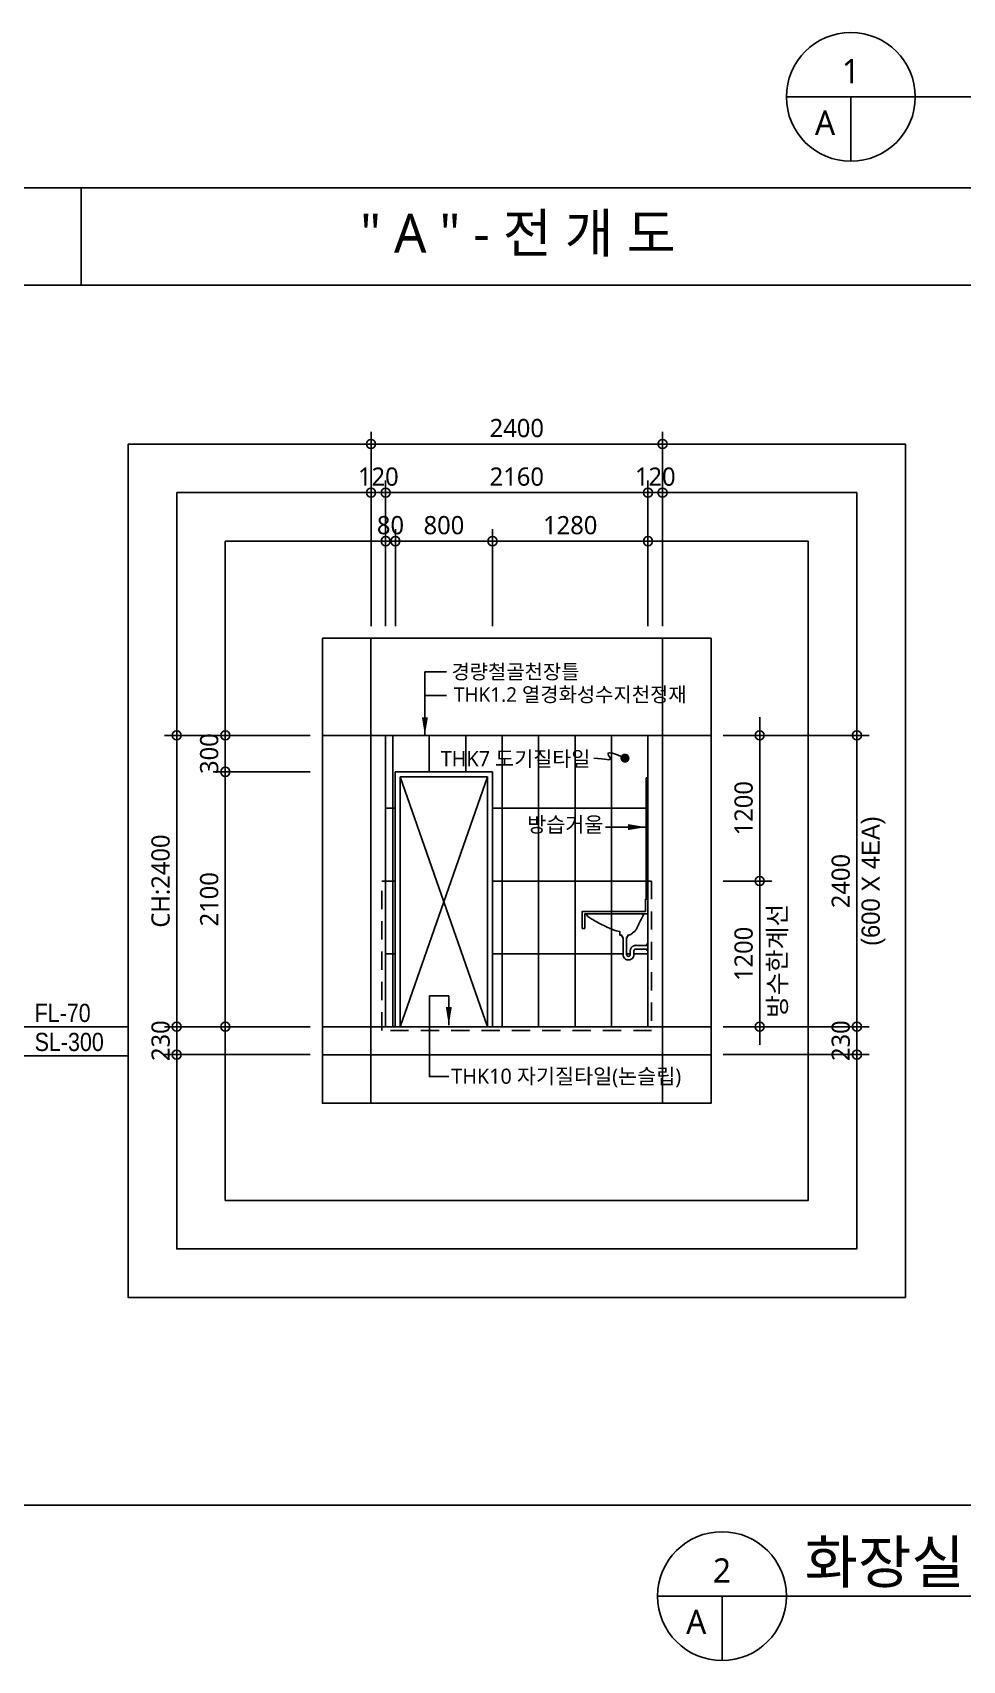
# Model space of a CAD drawing. Header units: millimetres. Extents: x 184384 to 428726, y 73696 to 101396.
# Drawn here: x 399144 to 406800, y 73916 to 87326 of the extents above; entities that cross this region are included whole.
import ezdxf
from ezdxf.enums import TextEntityAlignment as Align

# ---------------------------------------------------------------- set-up
doc = ezdxf.new("R2010")
doc.units = ezdxf.units.MM
doc.header["$LTSCALE"] = 100
doc.header["$MEASUREMENT"] = 0
doc.header["$PDSIZE"] = -10
doc.linetypes.add('HID', pattern=[2.5, 1.5, -1])
doc.linetypes.add('HIDDEN2', pattern=[0.1875, 0.125, -0.0625])
doc.layers.get('0').update_dxf_attribs({"linetype": 'CONTINUOUS'})
doc.layers.get('DEFPOINTS').update_dxf_attribs({"color": 171, "linetype": 'CONTINUOUS'})
for name, color, linetype in [('A-CEN', 1, 'CONTINUOUS'), ('A-DETL-DET1', 6, 'CONTINUOUS'), ('A-DIMS', 7, 'CONTINUOUS'), ('A-DOWIN', 4, 'CONTINUOUS'), ('A-FIN2', 8, 'CONTINUOUS'), ('A-FURN', 237, 'CONTINUOUS'), ('A-HAT2', 8, 'CONTINUOUS'), ('A-HID', 8, 'HIDDEN2'), ('A-SYMB', 6, 'CONTINUOUS'), ('A-TEX3', 237, 'CONTINUOUS'), ('A-WALL2', 3, 'CONTINUOUS'), ('AA-FIN-LINE', 6, 'CONTINUOUS'), ('AA-TEXT', 7, 'CONTINUOUS'), ('LED', 7, 'CONTINUOUS'), ('NDIM', 7, 'CONTINUOUS'), ('SYM', 7, 'CONTINUOUS'), ('TEXT', 3, 'CONTINUOUS'), ('TEXT(MIN)', 7, 'CONTINUOUS'), ('TEXT(노트)', 7, 'CONTINUOUS')]:
    doc.layers.add(name, color=color, linetype=linetype)
doc.styles.add('CGS', font='cgse', dxfattribs={"bigfont": 'cgs'})
doc.styles.add('나눔바른고딕', font='NanumBarunGothic.ttf')
doc.styles.add('돋움', font='')
doc.styles.get('돋움').set_extended_font_data('Dotum')
doc.dimstyles.new('50 HSSHBY-A1_01', dxfattribs={"dimscale": 50, "dimtxt": 3, "dimasz": 1.5, "dimexe": 2, "dimexo": 3, "dimgap": 1.25, "dimtad": 1, "dimdec": 0, "dimzin": 0, "dimdsep": 46, "dimlunit": 6, "dimtxsty": '돋움', "dimblk": 'Dimdot-A1', "dimcen": 1, "dimdle": 1, "dimclrt": 3, "dimadec": 0, "dimazin": 0, "dimtfac": 1, "dimtdec": 0, "dimtix": 1, "dimtmove": 2, "dimatfit": 3, "dimfxl": 1, "dimtolj": 1, "dimtzin": 0, "dimarcsym": 0})
doc.dimstyles.new('Aec-Arch-M-100', dxfattribs={"dimscale": 100, "dimtxt": 2.5, "dimasz": 1.5, "dimexe": 1.5, "dimexo": 1.5, "dimgap": 0.8, "dimtad": 1, "dimdec": 0, "dimzin": 3, "dimdsep": 46, "dimtxsty": '돋움', "dimblk": 'ARCHTICK', "dimcen": 2.5, "dimazin": 2, "dimtfac": 0.75, "dimtdec": 0, "dimtix": 1, "dimtmove": 2, "dimatfit": 2, "dimfxl": 1, "dimtolj": 1, "dimtzin": 0, "dimarcsym": 0})
doc.dimstyles.new('NDIM 1200', dxfattribs={"dimscale": 500, "dimtxt": 3, "dimasz": 1, "dimexe": 2, "dimexo": 2, "dimgap": 1, "dimtad": 1, "dimdec": 0, "dimdsep": 46, "dimtxsty": 'CGS', "dimblk": 'DOT0', "dimcen": 1, "dimdle": 8, "dimclrd": 2, "dimclre": 2, "dimclrt": 2, "dimadec": 0, "dimazin": 0, "dimtfac": 1, "dimtdec": 0, "dimtix": 1, "dimtmove": 2, "dimatfit": 3, "dimldrblk": 'DOT0', "dimfxl": 1, "dimtolj": 1, "dimtzin": 0, "dimlwd": -1, "dimlwe": -1, "dimarcsym": 0})

# ---------------------------------------------------------------- blocks, each defined once
blk = doc.blocks.new('Dimdot-A1')
at = {"layer": 'A-TEX3', "linetype": 'Continuous'}
for p, q in [((0, -1.232), (0, 1.232)), ((-1.232, 0), (1.232, 0))]:
    blk.add_line(p, q, dxfattribs=at)
at = {"layer": 'A-TEX3', "color": 6}
blk.add_circle((0, 0), 0.5, dxfattribs=at)
at = {"layer": 'A-TEX3', "color": 9}
blk.add_circle((0, 0), 0.25, dxfattribs=at)
blk = doc.blocks.new('DOT0')
blk.add_line((-3, 0), (3, 0))
at = {"color": 6}
blk.add_circle((0, 0), 0.75, dxfattribs=at)
blk = doc.blocks.new('*D383')
at = {"layer": 'DEFPOINTS', "color": 0, "ltscale": 0.4, "transparency": 16777216}
for p in [(401531, 81536), (400331, 79136), (401531, 79136)]:
    blk.add_point(p, dxfattribs=at)
at = {"layer": 'NDIM', "ltscale": 0.4, "transparency": 16777216}
for p, q in [((401431, 81536), (400231, 81536)), ((400331, 81486), (400331, 79186)), ((401431, 79136), (400231, 79136))]:
    blk.add_line(p, q, dxfattribs=at)
at = {"layer": 'NDIM', "ltscale": 0.4, "transparency": 16777216, "xscale": 50, "yscale": 50, "zscale": 50}
for p, rotation in [((400331, 81536), 90), ((400331, 79136), 270)]:
    blk.add_blockref('DOT0', p, dxfattribs=dict(at, rotation=rotation))
at = {"layer": 'NDIM', "ltscale": 0.4, "transparency": 16777216, "insert": (400199, 80336), "char_height": 150, "attachment_point": 5, "rotation": 90, "style": '나눔바른고딕'}
blk.add_mtext('\\A1;CH:2400', dxfattribs=at)
blk = doc.blocks.new('*D384')
at = {"layer": 'DEFPOINTS', "color": 0, "ltscale": 0.4, "transparency": 16777216}
for p in [(400331, 79136), (401531, 79136), (401531, 78906)]:
    blk.add_point(p, dxfattribs=at)
at = {"layer": 'NDIM', "ltscale": 0.4, "transparency": 16777216}
for p, q in [((401431, 79136), (400231, 79136)), ((400331, 79186), (400331, 79236)), ((400331, 78906), (400331, 79136)), ((401431, 78906), (400231, 78906)), ((400331, 78856), (400331, 78806))]:
    blk.add_line(p, q, dxfattribs=at)
at = {"layer": 'NDIM', "ltscale": 0.4, "transparency": 16777216, "xscale": 50, "yscale": 50, "zscale": 50}
for p, rotation in [((400331, 79136), 270), ((400331, 78906), 90)]:
    blk.add_blockref('DOT0', p, dxfattribs=dict(at, rotation=rotation))
at = {"layer": 'NDIM', "ltscale": 0.4, "transparency": 16777216, "insert": (400199, 79021), "char_height": 150, "attachment_point": 5, "rotation": 90, "style": '나눔바른고딕'}
blk.add_mtext('\\A1;230', dxfattribs=at)
blk = doc.blocks.new('*D385')
at = {"layer": 'DEFPOINTS', "color": 0, "ltscale": 0.4, "transparency": 16777216}
for p in [(404731, 80336), (405131, 80336), (404731, 79136)]:
    blk.add_point(p, dxfattribs=at)
at = {"layer": 'NDIM', "ltscale": 0.4, "transparency": 16777216}
for p, q in [((404831, 80336), (405231, 80336)), ((405131, 79186), (405131, 80286)), ((404831, 79136), (405231, 79136))]:
    blk.add_line(p, q, dxfattribs=at)
at = {"layer": 'NDIM', "ltscale": 0.4, "transparency": 16777216, "xscale": 50, "yscale": 50, "zscale": 50}
for p, rotation in [((405131, 80336), 90), ((405131, 79136), 270)]:
    blk.add_blockref('DOT0', p, dxfattribs=dict(at, rotation=rotation))
at = {"layer": 'NDIM', "ltscale": 0.4, "transparency": 16777216, "insert": (404999, 79736), "char_height": 150, "attachment_point": 5, "rotation": 90, "style": '나눔바른고딕'}
blk.add_mtext('\\A1;1200', dxfattribs=at)
blk = doc.blocks.new('*D386')
at = {"layer": 'DEFPOINTS', "color": 0, "ltscale": 0.4, "transparency": 16777216}
for p in [(404731, 81536), (405131, 81536), (404731, 80336)]:
    blk.add_point(p, dxfattribs=at)
at = {"layer": 'NDIM', "ltscale": 0.4, "transparency": 16777216}
for p, q in [((404831, 81536), (405231, 81536)), ((405131, 80386), (405131, 81486)), ((404831, 80336), (405231, 80336))]:
    blk.add_line(p, q, dxfattribs=at)
at = {"layer": 'NDIM', "ltscale": 0.4, "transparency": 16777216, "xscale": 50, "yscale": 50, "zscale": 50}
for p, rotation in [((405131, 81536), 90), ((405131, 80336), 270)]:
    blk.add_blockref('DOT0', p, dxfattribs=dict(at, rotation=rotation))
at = {"layer": 'NDIM', "ltscale": 0.4, "transparency": 16777216, "insert": (404999, 80936), "char_height": 150, "attachment_point": 5, "rotation": 90, "style": '나눔바른고딕'}
blk.add_mtext('\\A1;1200', dxfattribs=at)
blk = doc.blocks.new('*D387')
at = {"layer": 'DEFPOINTS', "color": 0, "ltscale": 0.4, "transparency": 16777216}
for p in [(404731, 81536), (404731, 79136), (405931, 79136)]:
    blk.add_point(p, dxfattribs=at)
at = {"layer": 'NDIM', "ltscale": 0.4, "transparency": 16777216}
for p, q in [((404831, 81536), (406031, 81536)), ((405931, 81486), (405931, 79186)), ((404831, 79136), (406031, 79136))]:
    blk.add_line(p, q, dxfattribs=at)
at = {"layer": 'NDIM', "ltscale": 0.4, "transparency": 16777216, "xscale": 50, "yscale": 50, "zscale": 50}
for p, rotation in [((405931, 81536), 90), ((405931, 79136), 270)]:
    blk.add_blockref('DOT0', p, dxfattribs=dict(at, rotation=rotation))
at = {"layer": 'NDIM', "ltscale": 0.4, "transparency": 16777216, "insert": (405799, 80336), "char_height": 150, "attachment_point": 5, "rotation": 90, "style": '나눔바른고딕'}
blk.add_mtext('\\A1;2400', dxfattribs=at)
blk = doc.blocks.new('*D388')
at = {"layer": 'DEFPOINTS', "color": 0, "ltscale": 0.4, "transparency": 16777216}
for p in [(404731, 79136), (405931, 79136), (404731, 78906)]:
    blk.add_point(p, dxfattribs=at)
at = {"layer": 'NDIM', "ltscale": 0.4, "transparency": 16777216}
for p, q in [((404831, 79136), (406031, 79136)), ((405931, 79186), (405931, 79236)), ((405931, 78906), (405931, 79136)), ((404831, 78906), (406031, 78906)), ((405931, 78856), (405931, 78806))]:
    blk.add_line(p, q, dxfattribs=at)
at = {"layer": 'NDIM', "ltscale": 0.4, "transparency": 16777216, "xscale": 50, "yscale": 50, "zscale": 50}
for p, rotation in [((405931, 79136), 270), ((405931, 78906), 90)]:
    blk.add_blockref('DOT0', p, dxfattribs=dict(at, rotation=rotation))
at = {"layer": 'NDIM', "ltscale": 0.4, "transparency": 16777216, "insert": (405799, 79021), "char_height": 150, "attachment_point": 5, "rotation": 90, "style": '나눔바른고딕'}
blk.add_mtext('\\A1;230', dxfattribs=at)
blk = doc.blocks.new('*D389')
at = {"layer": 'DEFPOINTS', "color": 0, "ltscale": 0.4, "transparency": 16777216}
for p in [(400731, 81536), (401531, 81536), (401531, 81236)]:
    blk.add_point(p, dxfattribs=at)
at = {"layer": 'NDIM', "ltscale": 0.4, "transparency": 16777216}
for p, q in [((400731, 81586), (400731, 81636)), ((401431, 81536), (400631, 81536)), ((400731, 81236), (400731, 81536)), ((401431, 81236), (400631, 81236)), ((400731, 81186), (400731, 81136))]:
    blk.add_line(p, q, dxfattribs=at)
at = {"layer": 'NDIM', "ltscale": 0.4, "transparency": 16777216, "xscale": 50, "yscale": 50, "zscale": 50}
for p, rotation in [((400731, 81536), 270), ((400731, 81236), 90)]:
    blk.add_blockref('DOT0', p, dxfattribs=dict(at, rotation=rotation))
at = {"layer": 'NDIM', "ltscale": 0.4, "transparency": 16777216, "insert": (400599, 81386), "char_height": 150, "attachment_point": 5, "rotation": 90, "style": '나눔바른고딕'}
blk.add_mtext('\\A1;300', dxfattribs=at)
blk = doc.blocks.new('*D390')
at = {"layer": 'DEFPOINTS', "color": 0, "ltscale": 0.4, "transparency": 16777216}
for p in [(400731, 81236), (401531, 81236), (401531, 79136)]:
    blk.add_point(p, dxfattribs=at)
at = {"layer": 'NDIM', "ltscale": 0.4, "transparency": 16777216}
for p, q in [((401431, 81236), (400631, 81236)), ((400731, 79186), (400731, 81186)), ((401431, 79136), (400631, 79136))]:
    blk.add_line(p, q, dxfattribs=at)
at = {"layer": 'NDIM', "ltscale": 0.4, "transparency": 16777216, "xscale": 50, "yscale": 50, "zscale": 50}
for p, rotation in [((400731, 81236), 90), ((400731, 79136), 270)]:
    blk.add_blockref('DOT0', p, dxfattribs=dict(at, rotation=rotation))
at = {"layer": 'NDIM', "ltscale": 0.4, "transparency": 16777216, "insert": (400599, 80186), "char_height": 150, "attachment_point": 5, "rotation": 90, "style": '나눔바른고딕'}
blk.add_mtext('\\A1;2100', dxfattribs=at)
blk = doc.blocks.new('_ArchTick')
at = {"layer": 'A-TEX3', "color": 0, "linetype": 'ByBlock', "const_width": 0.15}
blk.add_lwpolyline([(-0.5, -0.5), (0.5, 0.5)], dxfattribs=at)
blk = doc.blocks.new('*D391')
at = {"layer": 'DEFPOINTS', "color": 0, "ltscale": 0.4, "transparency": 16777216}
for p in [(404331, 83936), (401931, 82336), (404331, 82336)]:
    blk.add_point(p, dxfattribs=at)
at = {"layer": 'NDIM', "ltscale": 0.4, "transparency": 16777216}
for p, q in [((401931, 82436), (401931, 84036)), ((404331, 82436), (404331, 84036)), ((401981, 83936), (404281, 83936))]:
    blk.add_line(p, q, dxfattribs=at)
at = {"layer": 'NDIM', "ltscale": 0.4, "transparency": 16777216, "xscale": 50, "yscale": 50, "zscale": 50, "rotation": 180}
blk.add_blockref('DOT0', (401931, 83936), dxfattribs=at)
at = {"layer": 'NDIM', "ltscale": 0.4, "transparency": 16777216, "xscale": 50, "yscale": 50, "zscale": 50}
blk.add_blockref('DOT0', (404331, 83936), dxfattribs=at)
at = {"layer": 'NDIM', "ltscale": 0.4, "transparency": 16777216, "insert": (403131, 84067), "char_height": 150, "attachment_point": 5, "style": '나눔바른고딕'}
blk.add_mtext('\\A1;2400', dxfattribs=at)
blk = doc.blocks.new('*D392')
at = {"layer": 'DEFPOINTS', "color": 0, "ltscale": 0.4, "transparency": 16777216}
for p in [(402931, 83136), (402931, 82336), (404211, 82336)]:
    blk.add_point(p, dxfattribs=at)
at = {"layer": 'NDIM', "ltscale": 0.4, "transparency": 16777216}
for p, q in [((402931, 82436), (402931, 83236)), ((404211, 82436), (404211, 83236)), ((404161, 83136), (402981, 83136))]:
    blk.add_line(p, q, dxfattribs=at)
at = {"layer": 'NDIM', "ltscale": 0.4, "transparency": 16777216, "xscale": 50, "yscale": 50, "zscale": 50}
for p, rotation in [((402931, 83136), 180.0000000001589), ((404211, 83136), 1.589128828527464e-10)]:
    blk.add_blockref('DOT0', p, dxfattribs=dict(at, rotation=rotation))
at = {"layer": 'NDIM', "ltscale": 0.4, "transparency": 16777216, "insert": (403571, 83267), "char_height": 150, "attachment_point": 5, "style": '나눔바른고딕'}
blk.add_mtext('\\A1;1280', dxfattribs=at)
blk = doc.blocks.new('*D393')
at = {"layer": 'DEFPOINTS', "color": 0, "ltscale": 0.4, "transparency": 16777216}
for p in [(404331, 83536), (404211, 82336), (404331, 82336)]:
    blk.add_point(p, dxfattribs=at)
at = {"layer": 'NDIM', "ltscale": 0.4, "transparency": 16777216}
for p, q in [((404211, 82436), (404211, 83636)), ((404331, 82436), (404331, 83636)), ((404161, 83536), (404111, 83536)), ((404211, 83536), (404331, 83536)), ((404381, 83536), (404431, 83536))]:
    blk.add_line(p, q, dxfattribs=at)
at = {"layer": 'NDIM', "ltscale": 0.4, "transparency": 16777216, "xscale": 50, "yscale": 50, "zscale": 50}
blk.add_blockref('DOT0', (404211, 83536), dxfattribs=at)
at = {"layer": 'NDIM', "ltscale": 0.4, "transparency": 16777216, "xscale": 50, "yscale": 50, "zscale": 50, "rotation": 180}
blk.add_blockref('DOT0', (404331, 83536), dxfattribs=at)
at = {"layer": 'NDIM', "ltscale": 0.4, "transparency": 16777216, "insert": (404271, 83667), "char_height": 150, "attachment_point": 5, "style": '나눔바른고딕'}
blk.add_mtext('\\A1;120', dxfattribs=at)
blk = doc.blocks.new('*D394')
at = {"layer": 'DEFPOINTS', "color": 0, "ltscale": 0.4, "transparency": 16777216}
for p in [(402131, 83136), (402131, 82336), (402931, 82336)]:
    blk.add_point(p, dxfattribs=at)
at = {"layer": 'NDIM', "ltscale": 0.4, "transparency": 16777216}
for p, q in [((402131, 82436), (402131, 83236)), ((402931, 82436), (402931, 83236)), ((402881, 83136), (402181, 83136))]:
    blk.add_line(p, q, dxfattribs=at)
at = {"layer": 'NDIM', "ltscale": 0.4, "transparency": 16777216, "xscale": 50, "yscale": 50, "zscale": 50, "rotation": 180}
blk.add_blockref('DOT0', (402131, 83136), dxfattribs=at)
at = {"layer": 'NDIM', "ltscale": 0.4, "transparency": 16777216, "xscale": 50, "yscale": 50, "zscale": 50}
blk.add_blockref('DOT0', (402931, 83136), dxfattribs=at)
at = {"layer": 'NDIM', "ltscale": 0.4, "transparency": 16777216, "insert": (402531, 83267), "char_height": 150, "attachment_point": 5, "style": '나눔바른고딕'}
blk.add_mtext('\\A1;800', dxfattribs=at)
blk = doc.blocks.new('*D396')
at = {"layer": 'DEFPOINTS', "color": 0, "ltscale": 0.4, "transparency": 16777216}
for p in [(404211, 83536), (402051, 82336), (404211, 82336)]:
    blk.add_point(p, dxfattribs=at)
at = {"layer": 'NDIM', "ltscale": 0.4, "transparency": 16777216}
for p, q in [((402051, 82436), (402051, 83636)), ((404211, 82436), (404211, 83636)), ((402101, 83536), (404161, 83536))]:
    blk.add_line(p, q, dxfattribs=at)
at = {"layer": 'NDIM', "ltscale": 0.4, "transparency": 16777216, "xscale": 50, "yscale": 50, "zscale": 50, "rotation": 180}
blk.add_blockref('DOT0', (402051, 83536), dxfattribs=at)
at = {"layer": 'NDIM', "ltscale": 0.4, "transparency": 16777216, "xscale": 50, "yscale": 50, "zscale": 50}
blk.add_blockref('DOT0', (404211, 83536), dxfattribs=at)
at = {"layer": 'NDIM', "ltscale": 0.4, "transparency": 16777216, "insert": (403131, 83667), "char_height": 150, "attachment_point": 5, "style": '나눔바른고딕'}
blk.add_mtext('\\A1;2160', dxfattribs=at)
blk = doc.blocks.new('*D395')
at = {"layer": 'DEFPOINTS', "color": 0, "ltscale": 0.4, "transparency": 16777216}
for p in [(402051, 83136), (402051, 82336), (402131, 82336)]:
    blk.add_point(p, dxfattribs=at)
at = {"layer": 'NDIM', "ltscale": 0.4, "transparency": 16777216}
for p, q in [((402051, 82436), (402051, 83236)), ((402131, 82436), (402131, 83236)), ((402001, 83136), (401951, 83136)), ((402131, 83136), (402051, 83136)), ((402181, 83136), (402231, 83136))]:
    blk.add_line(p, q, dxfattribs=at)
at = {"layer": 'NDIM', "ltscale": 0.4, "transparency": 16777216, "xscale": 50, "yscale": 50, "zscale": 50}
for p, rotation in [((402051, 83136), 9.48358055990767e-10), ((402131, 83136), 180.0000000009484)]:
    blk.add_blockref('DOT0', p, dxfattribs=dict(at, rotation=rotation))
at = {"layer": 'NDIM', "ltscale": 0.4, "transparency": 16777216, "insert": (402091, 83267), "char_height": 150, "attachment_point": 5, "style": '나눔바른고딕'}
blk.add_mtext('\\A1;80', dxfattribs=at)
blk = doc.blocks.new('*D427')
at = {"layer": 'DEFPOINTS', "color": 0, "ltscale": 0.4, "transparency": 16777216}
for p in [(402051, 83536), (401931, 82336), (402051, 82336)]:
    blk.add_point(p, dxfattribs=at)
at = {"layer": 'NDIM', "ltscale": 0.4, "transparency": 16777216}
for p, q in [((401931, 82436), (401931, 83636)), ((402051, 82436), (402051, 83636)), ((401881, 83536), (401831, 83536)), ((401931, 83536), (402051, 83536)), ((402101, 83536), (402151, 83536))]:
    blk.add_line(p, q, dxfattribs=at)
at = {"layer": 'NDIM', "ltscale": 0.4, "transparency": 16777216, "xscale": 50, "yscale": 50, "zscale": 50}
blk.add_blockref('DOT0', (401931, 83536), dxfattribs=at)
at = {"layer": 'NDIM', "ltscale": 0.4, "transparency": 16777216, "xscale": 50, "yscale": 50, "zscale": 50, "rotation": 180}
blk.add_blockref('DOT0', (402051, 83536), dxfattribs=at)
at = {"layer": 'NDIM', "ltscale": 0.4, "transparency": 16777216, "insert": (401991, 83667), "char_height": 150, "attachment_point": 5, "style": '나눔바른고딕'}
blk.add_mtext('\\A1;120', dxfattribs=at)

msp = doc.modelspace()

# ---------------------------------------------------------------- linework, layer by layer
at = {"ltscale": 1000}
for p, q in [((424918.1, 86045.8), (389418.1, 86045.8)), ((424918.1, 85245.8), (389418.1, 85245.8)), ((389418.1, 75195.8), (424918.1, 75195.8))]:
    msp.add_line(p, q, dxfattribs=at)
msp.add_line((399543.1, 86045.8), (399543.1, 85245.8))
at = {"layer": 'A-CEN'}
for p, q in [((401930.6, 78505.8), (401930.6, 82335.8)), ((404330.6, 78505.8), (404330.6, 82335.8)), ((401530.6, 81535.8), (404730.6, 81535.8)), ((402890.6, 81195.8), (402170.6, 79135.8)), ((402170.6, 81195.8), (402890.6, 79135.8)), ((401530.6, 79135.8), (404730.6, 79135.8)), ((404730.6, 78905.8), (401530.6, 78905.8))]:
    msp.add_line(p, q, dxfattribs=at)
at = {"layer": 'A-DETL-DET1'}
msp.add_lwpolyline([(403701, 80065.8), (403701, 80065.8), (403701, 80065.8), (403717.2, 80043.9), (403717.2, 80043.9), (403724.2, 80039.1), (403731.7, 80034.3), (403740.6, 80028.5), (403740.6, 80028.5), (403749.4, 80022.9), (403756, 80018.8), (403768.8, 80011.1), (403768.8, 80011.1), (403776, 80006.9), (403784.7, 80001.8), (403798.3, 79994.2), (403806.8, 79989.6), (403812.6, 79986.5), (403823.1, 79981), (403834.5, 79975.2), (403842.1, 79971.4), (403842.1, 79971.4), (403853.3, 79966), (403863.2, 79961.3), (403863.2, 79961.3), (403877.4, 79954.9), (403877.4, 79954.9), (403888.7, 79949.9), (403898.3, 79945.8), (403908.4, 79941.6), (403920.4, 79936.8), (403932.5, 79932.2), (403932.5, 79932.2), (403949.3, 79925.9), (403963.7, 79922.1), (403963.7, 79922.1), (403963.7, 79922.1), (403978.6, 79920.8), (403978.6, 79890.8), (403995.6, 79890.8), (403995.6, 79880.8), (404000.6, 79880.8), (404000.6, 79870.8), (404005.6, 79870.8), (404005.6, 79730.8), (404005.9, 79726), (404006.5, 79722.3), (404006.5, 79722.3), (404007.8, 79717), (404009, 79713.8), (404009, 79713.8), (404012.4, 79707.1), (404012.4, 79707.1), (404015.6, 79702.6), (404015.6, 79702.6), (404018.5, 79699.3), (404020.1, 79697.8), (404022.6, 79695.6), (404022.6, 79695.6), (404026.6, 79692.8), (404030.8, 79690.4), (404030.8, 79690.4), (404036.8, 79688), (404040.5, 79687), (404043.4, 79686.4), (404046.5, 79686), (404046.5, 79686), (404050.6, 79685.8), (404053.9, 79685.9), (404058.3, 79686.5), (404058.3, 79686.5), (404063.5, 79687.7), (404063.5, 79687.7), (404068.3, 79689.4), (404068.3, 79689.4), (404073, 79691.8), (404073, 79691.8), (404077.6, 79694.8), (404079.9, 79696.6), (404083.6, 79700.2), (404083.6, 79700.2), (404086.9, 79704.1), (404086.9, 79704.1), (404091.1, 79711.1), (404092.9, 79715.5), (404094.1, 79719.1), (404094.1, 79719.1), (404095.4, 79725.8), (404095.6, 79730.8), (404095.6, 79730.8), (404095.6, 79735.9), (404095.6, 79740.3), (404095.6, 79745.8), (404095.6, 79745.8), (404095.6, 79752.2), (404095.6, 79756.7), (404095.6, 79760.8), (404095.8, 79762.8), (404095.8, 79763.3), (404095.8, 79763.3), (404096, 79764.3), (404096.2, 79764.8), (404096.3, 79765.4), (404096.5, 79765.9), (404096.7, 79766.5), (404097, 79767.2), (404097.4, 79768), (404097.8, 79768.7), (404098.4, 79769.6), (404098.6, 79770), (404099.6, 79771.2), (404099.9, 79771.5), (404100.6, 79772.2), (404101.2, 79772.8), (404101.9, 79773.3), (404102.4, 79773.7), (404103.1, 79774.2), (404103.7, 79774.5), (404104.5, 79774.9), (404105.2, 79775.2), (404106, 79775.5), (404106.7, 79775.8), (404107.5, 79776), (404108.1, 79776.1), (404108.1, 79776.1), (404108.8, 79776.2), (404109.7, 79776.4), (404110.4, 79776.4), (404110.4, 79776.4), (404111.1, 79776.4), (404111.6, 79776.4), (404112.3, 79776.4), (404112.8, 79776.4), (404113.5, 79776.3), (404114.4, 79776.1), (404115, 79776), (404115, 79776), (404115.6, 79775.8), (404200.6, 79775.8), (404200.6, 79765.8), (404210.6, 79760.8), (404210.6, 79820.8), (404200.6, 79815.8), (404200.6, 79805.8), (404120.6, 79805.8), (404120.6, 79805.8), (404116.8, 79806.4), (404116.8, 79806.4), (404114.1, 79806.7), (404114.1, 79806.7), (404110.9, 79806.7), (404107.9, 79806.6), (404107.9, 79806.6), (404104.4, 79806.2), (404104.4, 79806.2), (404102, 79805.7), (404102, 79805.7), (404098.8, 79804.9), (404098.8, 79804.9), (404095.2, 79803.7), (404095.2, 79803.7), (404091.9, 79802.3), (404091.9, 79802.3), (404088.7, 79800.7), (404088.7, 79800.7), (404085.3, 79798.5), (404085.3, 79798.5), (404082.5, 79796.3), (404082.5, 79796.3), (404082.5, 79796.3), (404080.5, 79794.7), (404080.5, 79794.7), (404078.3, 79792.5), (404078.3, 79792.5), (404076.3, 79790.2), (404076.3, 79790.2), (404074.7, 79788.1), (404074.7, 79788.1), (404073, 79785.7), (404073, 79785.7), (404071.6, 79783.4), (404071.6, 79783.4), (404070.5, 79781.4), (404069.6, 79779.5), (404069.6, 79779.5), (404068.4, 79776.4), (404068.4, 79776.4), (404067.3, 79773.1), (404067.3, 79773.1), (404066.3, 79768.5), (404066.3, 79768.5), (404065.8, 79765.1), (404065.7, 79763.1), (404065.6, 79730.8), (404065.3, 79727.5), (404065.3, 79727.5), (404065.3, 79727.5), (404064.3, 79724.7), (404063.6, 79723.3), (404063, 79722.3), (404063, 79722.3), (404061.4, 79720.4), (404059.8, 79718.9), (404058.4, 79718), (404057, 79717.2), (404055.3, 79716.6), (404053.7, 79716.1), (404053.7, 79716.1), (404050.6, 79715.8), (404050.6, 79715.8), (404048.2, 79716), (404048.2, 79716), (404044.8, 79717), (404044.8, 79717), (404042.8, 79718), (404042.8, 79718), (404040.9, 79719.4), (404040.9, 79719.4), (404039, 79721.3), (404039, 79721.3), (404037.5, 79723.6), (404037.5, 79723.6), (404036.2, 79726.6), (404035.6, 79730.8), (404035.6, 79730.8), (404035.6, 79870.8), (404040.6, 79870.8), (404040.6, 79880.8), (404045.6, 79880.8), (404045.6, 79890.8), (404050.6, 79890.8), (404055.3, 79891.8), (404055.3, 79891.8), (404059.8, 79892.9), (404059.8, 79892.9), (404063.6, 79893.7), (404066.8, 79894.5), (404069, 79895.1), (404070.6, 79895.8), (404072.9, 79897.7), (404074.8, 79899.8), (404074.8, 79899.8), (404077.6, 79902.9), (404080.6, 79905.8), (404084.2, 79908.8), (404088, 79911.6), (404089.9, 79912.8), (404092.2, 79914.3), (404092.2, 79914.3), (404096.6, 79917.3), (404101.6, 79921.8), (404104.5, 79924.9), (404104.5, 79924.9), (404108.1, 79929.2), (404112, 79934.9), (404115.6, 79940.8), (404119.2, 79947.6), (404125, 79959.2), (404130.6, 79970.8), (404132.9, 79975.8), (404136.6, 79983.2), (404145, 80000), (404150.5, 80011), (404155.4, 80020.8), (404162.7, 80035.3), (404168.7, 80047.3), (404177.9, 80065.8), (403701, 80065.8)], dxfattribs=at)
at = {"layer": 'A-DIMS', "linetype": 'Continuous'}
for p, q in [((398908.9, 79135.8), (399930.6, 79135.8)), ((398908.9, 78895.8), (399930.6, 78895.8))]:
    msp.add_line(p, q, dxfattribs=at)
at = {"layer": 'A-DOWIN'}
for p, q in [((402130.6, 79135.8), (402130.6, 81235.8)), ((402130.6, 81235.8), (402930.6, 81235.8)), ((402130.6, 79135.8), (402930.6, 79135.8))]:
    msp.add_line(p, q, dxfattribs=at)
at = {"layer": 'A-DOWIN', "ltscale": 100}
for p, q in [((402170.6, 79135.8), (402170.6, 81195.8)), ((402890.6, 81195.8), (402170.6, 81195.8)), ((402890.6, 79135.8), (402890.6, 81195.8)), ((402930.6, 79135.8), (402930.6, 81235.8))]:
    msp.add_line(p, q, dxfattribs=at)
at = {"layer": 'A-FIN2'}
for p, q in [((404195.6, 81185.8), (404210.6, 81185.8)), ((404195.6, 81185.8), (404210.6, 81185.8)), ((404195.6, 81185.8), (404195.6, 80185.8)), ((403980.6, 79135.8), (403980.6, 79137.2))]:
    msp.add_line(p, q, dxfattribs=at)
at = {"layer": 'A-FURN', "color": 6}
msp.add_line((403980.6, 79137.2), (403980.6, 79135.8), dxfattribs=at)
at = {"layer": 'A-HAT2', "ltscale": 0.5}
for p, q in [((402110.6, 81535.8), (402110.6, 79135.8)), ((402410.6, 81535.8), (402410.6, 81235.8)), ((402710.6, 81535.8), (402710.6, 81235.8)), ((403010.6, 81535.8), (403010.6, 79135.8)), ((403310.6, 81535.8), (403310.6, 79135.8)), ((403610.6, 81535.8), (403610.6, 79135.8)), ((403910.6, 81535.8), (403910.6, 79135.8)), ((402130.6, 80935.8), (402050.6, 80935.8)), ((404210.6, 80935.8), (402930.6, 80935.8)), ((402130.6, 80335.8), (402050.6, 80335.8)), ((404210.6, 80335.8), (402930.6, 80335.8)), ((402130.6, 79735.8), (402050.6, 79735.8)), ((404005.6, 79735.8), (402930.6, 79735.8)), ((404065.6, 79735.8), (404035.6, 79735.8)), ((404210.6, 79735.8), (404095.6, 79735.8))]:
    msp.add_line(p, q, dxfattribs=at)
at = {"layer": 'A-HID', "color": 0, "linetype": 'HID'}
msp.add_lwpolyline([(402930.6, 80335.8), (404240.6, 80335.8), (404240.6, 79105.8), (402020.6, 79105.8), (402020.6, 80335.8), (402130.6, 80335.8)], dxfattribs=at)
at = {"layer": 'A-SYMB'}
msp.add_lwpolyline([(404210.6, 80185.8), (404210.6, 80065.8), (404210.6, 80065.8), (404210.6, 80065.8), (404210.6, 80185.8), (404210.6, 80185.8), (404190.6, 80185.8), (404190.6, 80085.8), (403670.6, 80085.8), (403670.6, 79945.8), (403690.6, 79945.8), (403690.6, 80065.8), (404210.6, 80065.8), (404210.6, 80065.8), (404210.6, 80065.8)], dxfattribs=at)
at = {"layer": 'A-WALL2'}
msp.add_line((402050.6, 81535.8), (402050.6, 79135.8), dxfattribs=at)
at = {"layer": 'A-WALL2', "ltscale": 0.5}
for p, q in [((402050.6, 81535.8), (404210.6, 81535.8)), ((404210.6, 81535.8), (404210.6, 79135.8)), ((404210.6, 79135.8), (402050.6, 79135.8))]:
    msp.add_line(p, q, dxfattribs=at)
at = {"layer": 'AA-FIN-LINE', "color": 0}
msp.add_line((402374.3, 81863.7), (402551.6, 81863.7), dxfattribs=at)
msp.add_lwpolyline([(402411.2, 79390), (402411.2, 78725.4), (402571.2, 78725.4)], dxfattribs=at)
msp.add_solid([(402596.2, 79298.8), (402571.2, 79148.8), (402546.2, 79298.8)], dxfattribs=at)
at = {"layer": 'DEFPOINTS', "ltscale": 1000}
for points in [[(399930.6, 83935.8), (406330.6, 83935.8), (406330.6, 76905.8), (399930.6, 76905.8)], [(400330.6, 83535.8), (405930.6, 83535.8), (405930.6, 77305.8), (400330.6, 77305.8)], [(400730.6, 83135.8), (405530.6, 83135.8), (405530.6, 77705.8), (400730.6, 77705.8)], [(401530.6, 82335.8), (404730.6, 82335.8), (404730.6, 78505.8), (401530.6, 78505.8)]]:
    msp.add_lwpolyline(points, close=True, dxfattribs=at)
at = {"layer": 'LED'}
msp.add_lwpolyline([(404021.6, 81348.9), (403959.1, 81374.9), (403917.7, 81389), (403893.5, 81393.3), (403882.9, 81390.2), (403882, 81381.8), (403887, 81370.5), (403894.2, 81358.5), (403899.7, 81348), (403900.5, 81341), (403896, 81337.1), (403886.2, 81336), (403871.5, 81336.8), (403851.8, 81339.2), (403827.3, 81342.3), (403798.1, 81345.8), (403764.3, 81348.9)], dxfattribs=at)
at = {"layer": 'LED', "const_width": 37.5}
msp.add_lwpolyline([(404021.6, 81367.6, 1), (404021.6, 81330.1, 1)], format="xyb", close=True, dxfattribs=at)
at = {"layer": 'SYM'}
for p, q in [((405350.9, 86795.8), (410046, 86795.8)), ((405881.2, 86795.8), (405881.2, 86265.5)), ((404290.2, 74445.8), (410046, 74445.8)), ((404820.6, 74445.8), (404820.6, 73915.5))]:
    msp.add_line(p, q, dxfattribs=at)
for centre in [(405881.2, 86795.8), (404820.6, 74445.8)]:
    msp.add_circle(centre, 530.3, dxfattribs=at)

# ---------------------------------------------------------------- texts
at = {"layer": 'A-DIMS', "linetype": 'Continuous', "insert": (405283.2, 79678.9), "char_height": 150, "attachment_point": 5, "rotation": 90, "style": '돋움'}
msp.add_mtext('\\A1;방수한계선', dxfattribs=at)
at = {"layer": 'AA-TEXT', "color": 3, "style": '돋움', "width": 0.9}
for s, p in [('FL-70', (399161.1, 79175)), ('SL-300', (399161.1, 78935.8))]:
    msp.add_text(s, height=150, dxfattribs=at).set_placement(p)
at = {"layer": 'NDIM', "ltscale": 0.4, "insert": (406067, 80335.8), "char_height": 150, "attachment_point": 5, "rotation": 90, "style": '돋움'}
msp.add_mtext('\\A1;(600 X 4EA)', dxfattribs=at)
at = {"layer": 'TEXT', "style": '나눔바른고딕'}
for s, p in [('1', (405881.2, 87007.9)), ('A', (405669, 86583.7)), ('2', (404820.6, 74657.9)), ('A', (404608.4, 74233.7))]:
    msp.add_text(s, height=200, dxfattribs=at).set_placement(p, align=Align.MIDDLE)
msp.add_text('" A " - 전 개 도', height=320, dxfattribs=at).set_placement((403139.9, 85673.9), align=Align.MIDDLE_CENTER)
msp.add_text('화장실 평면도,전개도', height=350, dxfattribs=at).set_placement((409694.4, 74551.9), align=Align.RIGHT)
at = {"layer": 'TEXT(MIN)', "style": '나눔바른고딕'}
for s, p in [('경량철골천장틀', (402592.9, 82060.6)), ('THK1.2 열경화성수지천정재', (402613, 81872.6))]:
    msp.add_text(s, height=120, dxfattribs=at).set_placement(p, align=Align.MIDDLE_LEFT)
at = {"layer": 'TEXT(노트)', "style": '나눔바른고딕'}
for s, p in [('THK7 도기질타일', (402505.2, 81344.1)), ('THK10 자기질타일(논슬립)', (402591.6, 78728.3))]:
    msp.add_text(s, height=125, dxfattribs=at).set_placement(p, align=Align.MIDDLE_LEFT)
msp.add_text('방습거울', height=125, dxfattribs=at).set_placement((403530.2, 80801.6), align=Align.MIDDLE_CENTER)

# ---------------------------------------------------------------- dimensions: what is measured, and where the dimension line sits
at = {"layer": 'NDIM', "ltscale": 0.4}
for p1, p2, distance, picture, middle in [((401930.6, 82335.8), (404330.6, 82335.8), 1600, '*D391', (403130.6, 84067.3)), ((401930.6, 82335.8), (402050.6, 82335.8), 1200, '*D427', (401990.6, 83667.3)), ((402050.6, 82335.8), (404210.6, 82335.8), 1200, '*D396', (403130.6, 83667.4)), ((404210.6, 82335.8), (404330.6, 82335.8), 1200, '*D393', (404270.6, 83667.3)), ((402130.6, 82335.8), (402050.6, 82335.8), -800, '*D395', (402090.6, 83267.3)), ((402930.6, 82335.8), (402130.6, 82335.8), -800, '*D394', (402530.6, 83267.3)), ((404210.6, 82335.8), (402930.6, 82335.8), -800, '*D392', (403570.6, 83267.3)), ((401530.6, 81235.8), (401530.6, 81535.8), 800, '*D389', (400599.1, 81385.8)), ((404730.6, 80335.8), (404730.6, 81535.8), -400, '*D386', (404999.2, 80935.8)), ((401530.6, 79135.8), (401530.6, 81235.8), 800, '*D390', (400599.2, 80185.8)), ((404730.6, 79135.8), (404730.6, 80335.8), -400, '*D385', (404999.2, 79735.8))]:
    dim = msp.add_aligned_dim(p1=p1, p2=p2, distance=distance, dimstyle='NDIM 1200', override={"dimscale": 50, "dimtxsty": '나눔바른고딕', "dimclrd": 256, "dimclre": 256, "dimclrt": 256}, dxfattribs=at)
    dim.commit()
    dim.dimension.update_dxf_attribs({"geometry": picture, "text_midpoint": middle})
dim = msp.add_linear_dim(base=(400330.6, 79135.8), p1=(401530.6, 81535.8), p2=(401530.6, 79135.8), angle=90, text='CH:<>', dimstyle='NDIM 1200', override={"dimscale": 50, "dimtxsty": '나눔바른고딕', "dimclrd": 256, "dimclre": 256, "dimclrt": 256}, dxfattribs=at)
dim.commit()
dim.dimension.update_dxf_attribs({"geometry": '*D383', "text_midpoint": (400199.2, 80335.8)})
for base, p1, p2, angle, picture, middle in [((405930.6, 79135.8), (404730.6, 81535.8), (404730.6, 79135.8), 90, '*D387', (405799.2, 80335.8)), ((400330.6, 79135.8), (401530.6, 78905.8), (401530.6, 79135.8), 270, '*D384', (400199.1, 79020.8)), ((405930.6, 79135.8), (404730.6, 78905.8), (404730.6, 79135.8), 270, '*D388', (405799.1, 79020.8))]:
    dim = msp.add_linear_dim(base=base, p1=p1, p2=p2, angle=angle, dimstyle='NDIM 1200', override={"dimscale": 50, "dimtxsty": '나눔바른고딕', "dimclrd": 256, "dimclre": 256, "dimclrt": 256}, dxfattribs=at)
    dim.commit()
    dim.dimension.update_dxf_attribs({"geometry": picture, "text_midpoint": middle})

# ---------------------------------------------------------------- leaders
at = {"layer": 'AA-FIN-LINE', "color": 0}
for points, dimstyle, override in [([(402374.3, 81535.8), (402374.3, 82060.6), (402551.6, 82060.6)], 'Aec-Arch-M-100', {"dimscale": 50, "dimasz": 3, "dimtad": 0}), ([(404195.6, 80780.6), (403860.4, 80780.6, 0)], '50 HSSHBY-A1_01', {"dimscale": 50, "dimasz": 3, "dimtad": 0}), ([(402571.2, 79148.8), (402571.2, 79390, 0), (402411.2, 79390, 0)], 'Aec-Arch-M-100', {"dimscale": 30, "dimasz": 3, "dimtad": 0})]:
    msp.add_leader(points, dimstyle=dimstyle, override=override, dxfattribs=at)

doc.saveas('drawing.dxf')
